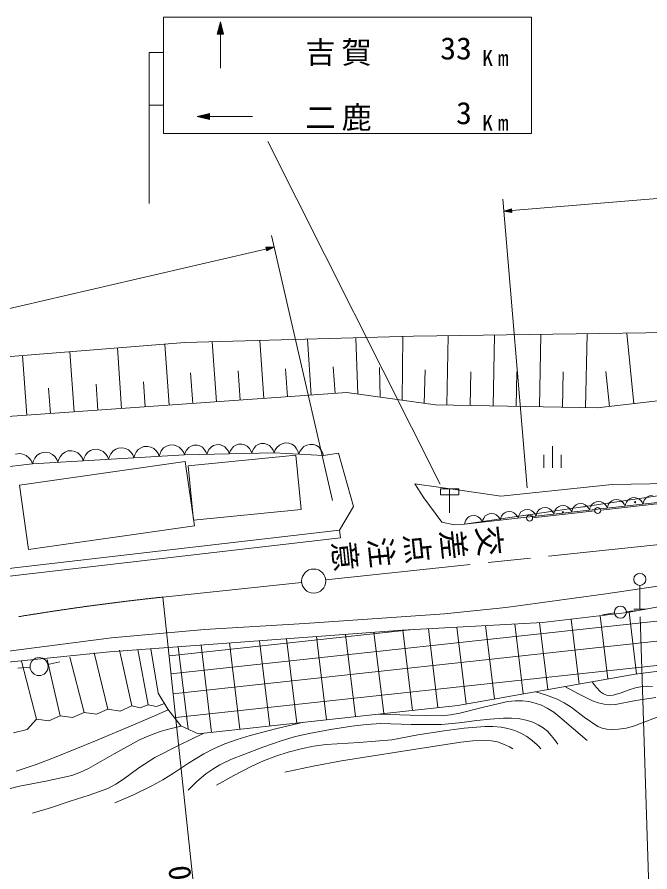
# Model space of a CAD drawing. Units: millimetres, scale not verified. Extents: x 40000 to 680000, y 20000 to 380000.
# Drawn here: x 144363 to 196636, y 262989 to 333578 of the extents above; entities that cross this region are included whole.
import ezdxf
from ezdxf.enums import TextEntityAlignment as Align

# ---------------------------------------------------------------- set-up
doc = ezdxf.new("R2010")
doc.units = ezdxf.units.MM
doc.header["$LTSCALE"] = 1000
doc.linetypes.add('CHAIN', pattern=[18.5, 12, -1.5, 3.5, -1.5])
doc.layers.add('S-BGD', color=7, linetype='Continuous', lineweight=13)
doc.styles.add('@ＭＳ ゴシック', font='')
doc.styles.add('ＭＳ ゴシック', font='')
doc.styles.get('@ＭＳ ゴシック').set_extended_font_data('@MS Gothic')
doc.styles.get('ＭＳ ゴシック').set_extended_font_data('MS Gothic')

msp = doc.modelspace()

# ---------------------------------------------------------------- linework, layer by layer
at = {"layer": 'S-BGD'}
for p, q in [((156447, 323978), (156447, 333578)), ((156447, 333578), (186847, 333578)), ((161153, 333182), (160903, 332182)), ((161403, 332182), (161153, 333182)), ((161153, 329364), (161153, 333182)), ((186847, 333578), (186847, 323978)), ((160940, 332207), (161153, 333077)), ((160978, 332244), (161153, 332977)), ((161015, 332282), (161153, 332877)), ((161053, 332319), (161153, 332774)), ((161090, 332357), (161153, 332674)), ((161128, 332394), (161153, 332572)), ((161153, 333079), (161365, 332207)), ((161153, 332977), (161328, 332244)), ((161153, 332877), (161290, 332282)), ((161153, 332774), (161253, 332319)), ((161153, 332674), (161215, 332357)), ((161153, 332394), (161153, 332572)), ((161153, 332572), (161178, 332394)), ((160903, 332182), (161403, 332182)), ((161365, 332207), (160940, 332207)), ((161328, 332244), (160978, 332244)), ((161290, 332282), (161015, 332282)), ((161253, 332319), (161053, 332319)), ((161215, 332357), (161090, 332357)), ((161178, 332394), (161128, 332394)), ((155283, 318182), (155283, 330647)), ((155283, 330647), (156447, 330647)), ((155283, 326295), (156447, 326295)), ((160246, 325630), (159246, 325380)), ((159348, 325380), (160221, 325593)), ((159451, 325380), (160183, 325555)), ((159551, 325380), (160146, 325518)), ((159653, 325380), (160108, 325480)), ((159753, 325380), (160071, 325443)), ((160071, 325443), (160071, 325318)), ((160108, 325480), (160108, 325280)), ((160146, 325518), (160146, 325243)), ((160183, 325555), (160183, 325205)), ((160221, 325593), (160221, 325168)), ((160246, 325130), (160246, 325630)), ((159246, 325380), (160246, 325130)), ((163821, 325380), (159246, 325380)), ((160221, 325168), (159351, 325380)), ((160183, 325205), (159451, 325380)), ((160146, 325243), (159551, 325380)), ((160108, 325280), (159653, 325380)), ((160071, 325318), (159753, 325380)), ((159856, 325380), (160033, 325405)), ((160033, 325380), (159856, 325380)), ((160033, 325355), (159856, 325380)), ((160033, 325405), (160033, 325355)), ((186847, 323978), (156447, 323978)), ((165071, 323304), (179322, 295016)), ((184580, 317541), (238330, 322041)), ((186493, 294695), (184497, 318537)), ((185215, 317757), (184580, 317541)), ((184647, 317546), (185200, 317731)), ((184713, 317552), (185178, 317705)), ((184778, 317557), (185156, 317679)), ((184844, 317563), (185134, 317652)), ((185134, 317652), (185144, 317523)), ((185156, 317679), (185171, 317501)), ((185178, 317705), (185197, 317478)), ((185200, 317731), (185223, 317456)), ((185242, 317433), (185215, 317757)), ((184580, 317541), (185242, 317433)), ((185223, 317456), (184648, 317547)), ((185197, 317478), (184713, 317552)), ((185171, 317501), (184778, 317557)), ((185144, 317523), (184844, 317563)), ((184909, 317568), (185111, 317626)), ((185118, 317545), (184909, 317568)), ((184976, 317574), (185089, 317600)), ((185090, 317584), (184976, 317574)), ((185092, 317567), (184976, 317574)), ((185089, 317600), (185092, 317567)), ((185111, 317626), (185118, 317545)), ((165368, 315550), (170427, 293653)), ((63678, 291025), (165593, 314575)), ((165593, 314575), (164923, 314587)), ((164923, 314587), (164996, 314271)), ((165006, 314298), (164944, 314567)), ((164944, 314567), (165526, 314560)), ((165025, 314327), (164973, 314549)), ((164973, 314549), (165463, 314545)), ((164996, 314271), (165593, 314575)), ((165043, 314357), (165003, 314531)), ((165003, 314531), (165400, 314531)), ((165528, 314560), (165006, 314298)), ((165463, 314545), (165025, 314327)), ((165032, 314512), (165335, 314516)), ((165061, 314386), (165032, 314512)), ((165400, 314531), (165043, 314357)), ((165335, 314516), (165061, 314386)), ((165061, 314494), (165271, 314501)), ((165079, 314415), (165061, 314494)), ((165271, 314501), (165079, 314415)), ((165090, 314476), (165206, 314486)), ((165098, 314444), (165090, 314476)), ((165094, 314460), (165206, 314486)), ((165206, 314486), (165098, 314444)), ((158223, 306701), (177110, 307218)), ((172519, 302440), (172356, 307088)), ((176174, 301930), (176236, 307194)), ((177110, 307218), (211520, 307736)), ((179870, 301529), (179976, 307261)), ((183689, 301458), (183798, 307319)), ((187508, 301387), (187620, 307376)), ((191327, 301316), (191441, 307434)), ((195306, 301655), (194718, 307483)), ((158223, 306701), (137811, 305085)), ((156912, 301537), (156560, 306569)), ((160831, 301812), (160483, 306763)), ((164749, 302087), (164413, 306870)), ((168667, 302361), (168343, 306978)), ((149076, 300988), (148728, 305949)), ((152994, 301263), (152644, 306259)), ((145158, 300713), (144813, 305640)), ((162790, 301949), (162621, 304359)), ((166708, 302224), (166546, 304527)), ((170626, 302499), (170472, 304696)), ((174346, 302185), (174311, 304641)), ((178001, 301674), (178063, 304449)), ((181779, 301493), (181831, 304284)), ((185599, 301422), (185652, 304279)), ((189418, 301351), (189472, 304274)), ((193290, 301417), (192997, 304323)), ((158871, 301675), (158695, 304190)), ((147117, 300851), (146971, 302942)), ((151035, 301125), (150886, 303258)), ((154953, 301400), (154808, 303472)), ((171605, 302568), (138302, 300233)), ((171605, 302568), (138302, 300233)), ((178915, 301547), (171605, 302568)), ((178915, 301547), (171605, 302568)), ((199588, 302161), (192282, 301298)), ((192282, 301298), (178915, 301547)), ((192282, 301298), (178915, 301547)), ((150982, 297888), (150658, 297869)), ((151233, 297824), (150982, 297888)), ((152508, 297897), (152286, 297758)), ((152750, 297990), (152508, 297897)), ((153074, 298008), (152750, 297990)), ((153324, 297944), (153074, 298008)), ((153561, 297832), (153324, 297944)), ((154600, 298018), (154377, 297879)), ((154841, 298110), (154600, 298018)), ((155165, 298129), (154841, 298110)), ((155415, 298064), (155165, 298129)), ((155652, 297952), (155415, 298064)), ((155869, 297734), (155652, 297952)), ((156468, 297999), (156277, 297757)), ((156691, 298138), (156468, 297999)), ((156932, 298230), (156691, 298138)), ((157256, 298249), (156932, 298230)), ((157506, 298185), (157256, 298249)), ((157744, 298073), (157506, 298185)), ((157961, 297854), (157744, 298073)), ((158536, 298027), (158361, 297819)), ((158737, 298143), (158536, 298027)), ((158953, 298218), (158737, 298143)), ((159240, 298225), (158953, 298218)), ((159459, 298161), (159240, 298225)), ((159665, 298055), (159459, 298161)), ((159851, 297856), (159665, 298055)), ((160387, 298072), (160211, 297864)), ((160588, 298188), (160387, 298072)), ((160803, 298263), (160588, 298188)), ((161090, 298270), (160803, 298263)), ((161309, 298206), (161090, 298270)), ((161516, 298100), (161309, 298206)), ((161701, 297901), (161516, 298100)), ((161816, 297723), (161701, 297901)), ((162062, 297910), (161960, 297727)), ((162237, 298118), (162062, 297910)), ((162438, 298234), (162237, 298118)), ((162654, 298308), (162438, 298234)), ((162941, 298315), (162654, 298308)), ((163160, 298251), (162941, 298315)), ((163366, 298145), (163160, 298251)), ((163552, 297946), (163366, 298145)), ((163667, 297768), (163552, 297946)), ((163912, 297955), (163810, 297772)), ((164088, 298163), (163912, 297955)), ((164289, 298279), (164088, 298163)), ((164504, 298353), (164289, 298279)), ((164791, 298360), (164504, 298353)), ((165010, 298296), (164791, 298360)), ((165217, 298190), (165010, 298296)), ((165402, 297991), (165217, 298190)), ((165517, 297813), (165402, 297991)), ((165815, 298024), (165686, 297832)), ((166026, 298237), (165815, 298024)), ((166256, 298347), (166026, 298237)), ((166500, 298410), (166256, 298347)), ((166816, 298392), (166500, 298410)), ((167051, 298303), (166816, 298392)), ((167268, 298168), (167051, 298303)), ((167454, 297933), (167268, 298168)), ((167565, 297728), (167454, 297933)), ((167851, 297911), (167723, 297719)), ((168062, 298124), (167851, 297911)), ((168293, 298234), (168062, 298124)), ((168537, 298297), (168293, 298234)), ((168852, 298279), (168537, 298297)), ((169087, 298190), (168852, 298279)), ((169305, 298055), (169087, 298190)), ((169491, 297820), (169305, 298055)), ((188592, 298151), (188592, 296351)), ((144576, 297533), (144226, 297491)), ((144851, 297480), (144576, 297533)), ((145116, 297375), (144851, 297480)), ((145365, 297153), (145116, 297375)), ((158190, 297422), (145643, 296700)), ((146012, 297397), (145821, 297156)), ((146235, 297536), (146012, 297397)), ((146476, 297629), (146235, 297536)), ((146800, 297647), (146476, 297629)), ((147050, 297583), (146800, 297647)), ((147288, 297471), (147050, 297583)), ((147505, 297253), (147288, 297471)), ((147642, 297056), (147505, 297253)), ((147912, 297276), (147804, 297065)), ((148103, 297518), (147912, 297276)), ((148326, 297656), (148103, 297518)), ((148567, 297749), (148326, 297656)), ((148891, 297768), (148567, 297749)), ((149142, 297703), (148891, 297768)), ((149379, 297591), (149142, 297703)), ((149596, 297373), (149379, 297591)), ((149733, 297176), (149596, 297373)), ((149895, 297186), (149825, 296940)), ((150004, 297396), (149895, 297186)), ((150194, 297638), (150004, 297396)), ((150417, 297777), (150194, 297638)), ((150658, 297869), (150417, 297777)), ((151470, 297712), (151233, 297824)), ((151687, 297493), (151470, 297712)), ((151824, 297297), (151687, 297493)), ((151917, 297061), (151824, 297297)), ((151986, 297306), (151917, 297061)), ((152095, 297517), (151986, 297306)), ((152286, 297758), (152095, 297517)), ((153778, 297614), (153561, 297832)), ((153915, 297417), (153778, 297614)), ((154008, 297181), (153915, 297417)), ((154078, 297426), (154008, 297181)), ((154186, 297637), (154078, 297426)), ((154377, 297879), (154186, 297637)), ((156007, 297537), (155869, 297734)), ((156099, 297301), (156007, 297537)), ((156169, 297547), (156099, 297301)), ((156277, 297757), (156169, 297547)), ((158098, 297658), (157961, 297854)), ((158190, 297422), (158098, 297658)), ((158259, 297636), (158190, 297422)), ((165592, 297602), (158190, 297422)), ((158361, 297819), (158259, 297636)), ((158498, 296517), (167389, 297408)), ((159966, 297678), (159851, 297856)), ((160041, 297467), (159966, 297678)), ((160109, 297681), (160041, 297467)), ((160211, 297864), (160109, 297681)), ((161891, 297512), (161816, 297723)), ((161960, 297727), (161891, 297512)), ((163742, 297557), (163667, 297768)), ((163810, 297772), (163742, 297557)), ((165592, 297602), (165517, 297813)), ((165686, 297832), (165592, 297602)), ((169665, 297376), (165592, 297602)), ((167389, 297408), (167839, 292913)), ((167629, 297489), (167565, 297728)), ((167723, 297719), (167629, 297489)), ((169602, 297614), (169491, 297820)), ((169665, 297376), (169602, 297614)), ((169665, 297376), (170912, 297566)), ((170912, 297566), (172160, 293168)), ((187872, 297436), (187872, 296356)), ((189312, 297436), (189312, 296356)), ((145643, 296700), (138873, 295887)), ((158260, 296870), (144561, 294927)), ((145527, 296949), (145365, 297153)), ((145643, 296700), (145527, 296949)), ((145713, 296945), (145643, 296700)), ((145821, 297156), (145713, 296945)), ((147734, 296820), (147642, 297056)), ((147804, 297065), (147734, 296820)), ((149825, 296940), (149733, 297176)), ((159014, 291558), (158260, 296870)), ((158948, 292022), (158498, 296517)), ((181325, 291712), (204325, 295091)), ((193506, 294978), (204409, 295164)), ((144561, 294927), (145315, 289615)), ((177967, 293880), (177227, 295029)), ((177227, 295029), (181126, 294477)), ((179344, 294634), (180844, 294634)), ((179344, 294134), (179344, 294634)), ((180094, 294634), (180094, 292639)), ((180844, 294634), (180844, 294134)), ((181126, 294477), (184322, 294022)), ((184322, 294022), (193506, 294978)), ((179461, 291866), (177967, 293880)), ((180844, 294134), (179344, 294134)), ((204900, 294335), (181325, 291712)), ((204900, 294335), (181325, 291712)), ((193666, 293711), (193499, 293637)), ((193895, 293737), (193666, 293711)), ((194074, 293701), (193895, 293737)), ((194246, 293630), (194074, 293701)), ((194821, 293694), (194695, 293516)), ((194973, 293801), (194821, 293694)), ((195140, 293875), (194973, 293801)), ((195368, 293901), (195140, 293875)), ((195547, 293865), (195368, 293901)), ((195719, 293794), (195547, 293865)), ((195881, 293648), (195719, 293794)), ((196168, 293680), (196100, 293527)), ((196294, 293858), (196168, 293680)), ((196446, 293965), (196294, 293858)), ((196613, 294039), (196446, 293965)), ((196842, 294064), (196613, 294039)), ((172160, 293168), (170990, 291217)), ((187606, 292981), (187453, 292875)), ((187773, 293055), (187606, 292981)), ((188001, 293081), (187773, 293055)), ((188180, 293045), (188001, 293081)), ((188352, 292975), (188180, 293045)), ((188514, 292828), (188352, 292975)), ((188927, 293038), (188801, 292860)), ((189079, 293145), (188927, 293038)), ((189246, 293219), (189079, 293145)), ((189475, 293245), (189246, 293219)), ((189654, 293209), (189475, 293245)), ((189826, 293138), (189654, 293209)), ((189987, 292992), (189826, 293138)), ((190092, 292859), (189987, 292992)), ((190275, 293024), (190206, 292871)), ((190400, 293202), (190275, 293024)), ((190553, 293309), (190400, 293202)), ((190720, 293383), (190553, 293309)), ((190948, 293409), (190720, 293383)), ((191127, 293373), (190948, 293409)), ((191299, 293302), (191127, 293373)), ((191461, 293156), (191299, 293302)), ((191565, 293022), (191461, 293156)), ((191639, 292859), (191565, 293022)), ((191679, 293035), (191639, 292859)), ((191748, 293188), (191679, 293035)), ((191874, 293366), (191748, 293188)), ((192026, 293473), (191874, 293366)), ((192193, 293547), (192026, 293473)), ((192421, 293573), (192193, 293547)), ((192601, 293537), (192421, 293573)), ((192575, 292861), (197704, 293436)), ((192773, 293466), (192601, 293537)), ((192934, 293320), (192773, 293466)), ((193039, 293186), (192934, 293320)), ((193113, 293023), (193039, 293186)), ((193153, 293199), (193113, 293023)), ((193222, 293352), (193153, 293199)), ((193347, 293530), (193222, 293352)), ((193499, 293637), (193347, 293530)), ((194408, 293484), (194246, 293630)), ((194512, 293350), (194408, 293484)), ((194586, 293187), (194512, 293350)), ((194626, 293363), (194586, 293187)), ((194695, 293516), (194626, 293363)), ((195985, 293514), (195881, 293648)), ((196060, 293351), (195985, 293514)), ((196100, 293527), (196060, 293351)), ((167839, 292913), (158948, 292022)), ((181712, 292325), (181560, 292219)), ((181879, 292400), (181712, 292325)), ((182107, 292425), (181879, 292400)), ((182287, 292389), (182107, 292425)), ((182459, 292319), (182287, 292389)), ((182620, 292173), (182459, 292319)), ((183033, 292383), (182908, 292205)), ((183185, 292489), (183033, 292383)), ((183352, 292564), (183185, 292489)), ((183581, 292589), (183352, 292564)), ((183760, 292553), (183581, 292589)), ((183932, 292483), (183760, 292553)), ((184094, 292337), (183932, 292483)), ((184198, 292203), (184094, 292337)), ((184381, 292369), (184312, 292216)), ((184507, 292547), (184381, 292369)), ((184659, 292653), (184507, 292547)), ((184826, 292728), (184659, 292653)), ((185054, 292753), (184826, 292728)), ((185234, 292717), (185054, 292753)), ((185405, 292647), (185234, 292717)), ((185567, 292501), (185405, 292647)), ((185672, 292367), (185567, 292501)), ((185746, 292203), (185672, 292367)), ((185786, 292379), (185746, 292203)), ((185854, 292533), (185786, 292379)), ((185980, 292711), (185854, 292533)), ((186132, 292817), (185980, 292711)), ((186299, 292892), (186132, 292817)), ((186528, 292917), (186299, 292892)), ((186707, 292881), (186528, 292917)), ((186879, 292811), (186707, 292881)), ((187041, 292665), (186879, 292811)), ((186950, 292231), (192079, 292806)), ((187145, 292531), (187041, 292665)), ((187219, 292367), (187145, 292531)), ((187259, 292543), (187219, 292367)), ((187328, 292696), (187259, 292543)), ((187453, 292875), (187328, 292696)), ((188618, 292695), (188514, 292828)), ((188692, 292531), (188618, 292695)), ((188733, 292707), (188692, 292531)), ((188801, 292860), (188733, 292707)), ((190166, 292695), (190092, 292859)), ((190206, 292871), (190166, 292695)), ((145315, 289615), (159014, 291558)), ((180465, 291663), (179461, 291866)), ((180465, 291663), (181325, 291712)), ((181365, 291888), (181325, 291712)), ((181434, 292041), (181365, 291888)), ((181560, 292219), (181434, 292041)), ((182725, 292039), (182620, 292173)), ((182799, 291876), (182725, 292039)), ((182839, 292052), (182799, 291876)), ((182908, 292205), (182839, 292052)), ((184272, 292040), (184198, 292203)), ((184312, 292216), (184272, 292040)), ((170990, 291217), (142936, 287959)), ((170990, 291217), (171085, 290588)), ((171085, 290588), (143009, 287327)), ((207799, 288178), (192797, 285911)), ((195811, 286647), (195811, 284674)), ((157074, 279354), (223288, 286536)), ((192797, 285911), (184745, 284825)), ((194794, 284410), (204694, 286281)), ((156400, 285684), (159625, 255423)), ((157224, 277697), (223437, 284878)), ((184745, 284825), (179678, 284289)), ((194695, 284482), (195691, 284569)), ((195301, 284674), (196314, 284674)), ((179678, 284289), (168137, 283491)), ((187751, 283593), (194794, 284410)), ((190136, 283870), (190785, 278500)), ((192523, 284147), (193155, 278919)), ((193702, 284369), (192712, 284229)), ((194925, 284435), (195541, 279340)), ((196552, 261687), (195832, 284042)), ((168137, 283491), (159852, 282997)), ((176162, 282954), (187751, 283593)), ((178340, 283074), (179128, 276552)), ((180695, 283204), (181463, 276853)), ((183051, 283334), (183785, 277264)), ((185480, 283468), (186179, 277686)), ((187523, 283580), (188193, 278042)), ((159852, 282997), (152154, 282331)), ((156942, 280821), (177076, 283005)), ((157460, 275734), (223614, 282909)), ((165042, 282124), (176162, 282954)), ((169100, 282427), (169932, 275548)), ((171499, 282606), (172321, 275809)), ((173843, 282781), (174655, 276063)), ((176231, 282958), (177033, 276323)), ((152154, 282331), (140168, 280755)), ((151987, 281168), (165042, 282124)), ((159557, 281722), (160429, 274511)), ((161901, 281894), (162763, 274765)), ((164378, 282075), (165230, 275035)), ((166628, 282242), (167470, 275279)), ((195413, 279317), (216030, 281942)), ((151987, 281168), (140272, 279966)), ((151862, 276428), (150737, 281074)), ((153834, 276691), (152811, 281307)), ((155187, 276789), (154331, 281366)), ((155407, 281418), (156023, 277760)), ((157670, 281584), (158494, 274764)), ((145975, 275610), (144718, 280402)), ((147932, 275888), (146851, 280519)), ((146913, 280115), (147888, 280337)), ((149890, 276165), (148721, 280723)), ((145433, 279892), (144436, 279816)), ((180771, 276731), (195413, 279317)), ((189606, 278292), (190725, 277689)), ((191861, 278690), (192200, 278242)), ((192200, 278242), (192565, 277855)), ((194915, 278015), (195455, 278193)), ((195455, 278193), (195994, 278308)), ((195994, 278308), (196413, 278336)), ((196413, 278336), (196841, 278304)), ((156023, 277760), (156813, 276426)), ((187206, 277868), (188098, 277586)), ((188098, 277586), (188962, 277251)), ((190725, 277689), (191892, 277129)), ((192565, 277855), (192794, 277692)), ((192794, 277692), (193040, 277591)), ((193040, 277591), (193314, 277556)), ((193314, 277556), (193614, 277582)), ((193614, 277582), (194251, 277763)), ((194251, 277763), (194915, 278015)), ((154525, 276537), (155187, 276789)), ((155187, 276789), (155878, 276636)), ((155878, 276636), (156539, 276888)), ((159323, 274390), (180771, 276731)), ((182900, 276597), (184908, 277054)), ((184908, 277054), (185512, 277113)), ((185512, 277113), (186119, 277110)), ((186119, 277110), (186648, 277049)), ((186648, 277049), (187169, 276929)), ((187169, 276929), (187673, 276751)), ((187673, 276751), (188150, 276520)), ((188962, 277251), (189559, 276943)), ((189559, 276943), (190128, 276581)), ((191892, 277129), (192371, 276952)), ((192371, 276952), (192861, 276834)), ((192861, 276834), (193321, 276797)), ((193321, 276797), (193798, 276821)), ((193798, 276821), (195465, 277137)), ((195465, 277137), (197121, 277389)), ((148953, 275733), (149890, 276165)), ((149890, 276165), (150915, 276001)), ((150915, 276001), (151862, 276428)), ((151862, 276428), (152887, 276264)), ((152887, 276264), (153834, 276691)), ((153834, 276691), (154525, 276537)), ((155475, 275780), (156850, 276378)), ((156813, 276426), (157884, 275039)), ((174277, 276022), (176844, 275926)), ((180177, 275959), (180928, 276088)), ((180928, 276088), (182900, 276597)), ((188150, 276520), (188696, 276171)), ((188696, 276171), (189209, 275770)), ((190128, 276581), (191215, 275768)), ((195280, 275028), (197892, 276013)), ((145184, 274757), (145975, 275610)), ((145975, 275610), (146995, 275455)), ((146995, 275455), (147932, 275888)), ((147932, 275888), (148953, 275733)), ((154108, 275189), (155475, 275780)), ((165826, 274821), (168054, 275343)), ((176844, 275926), (179417, 275889)), ((179417, 275889), (180177, 275959)), ((180867, 275288), (182343, 275478)), ((182343, 275478), (183437, 275615)), ((183437, 275615), (184532, 275692)), ((184532, 275692), (185204, 275688)), ((185204, 275688), (185881, 275623)), ((185881, 275623), (186423, 275514)), ((186423, 275514), (186952, 275345)), ((186952, 275345), (187403, 275142)), ((189209, 275770), (190320, 274797)), ((191215, 275768), (192334, 275006)), ((144054, 274481), (145184, 274757)), ((150853, 273805), (154108, 275189)), ((155388, 274284), (156270, 274598)), ((156270, 274598), (157093, 274828)), ((157093, 274828), (157925, 275021)), ((157884, 275039), (159323, 274390)), ((163607, 274254), (165826, 274821)), ((168503, 274427), (170251, 274755)), ((170251, 274755), (172012, 275023)), ((172012, 275023), (173213, 275158)), ((173213, 275158), (174417, 275232)), ((174417, 275232), (176915, 275165)), ((176915, 275165), (179408, 275160)), ((177469, 274303), (179632, 274636)), ((179408, 275160), (180867, 275288)), ((179632, 274636), (181300, 274849)), ((181300, 274849), (182987, 275002)), ((182987, 275002), (183668, 275002)), ((183668, 275002), (184353, 274940)), ((184353, 274940), (184913, 274831)), ((184913, 274831), (185472, 274660)), ((185472, 274660), (185983, 274442)), ((187403, 275142), (187822, 274886)), ((187822, 274886), (188175, 274598)), ((188175, 274598), (188487, 274265)), ((190320, 274797), (191440, 273838)), ((192334, 275006), (192691, 274866)), ((192691, 274866), (193078, 274779)), ((193078, 274779), (193560, 274745)), ((193560, 274745), (194047, 274770)), ((194047, 274770), (194672, 274870)), ((194672, 274870), (195280, 275028)), ((152386, 272751), (154535, 273917)), ((154535, 273917), (155388, 274284)), ((157750, 273457), (159776, 274439)), ((161524, 273562), (162555, 273936)), ((162555, 273936), (163607, 274254)), ((166261, 273849), (167374, 274166)), ((167374, 274166), (168503, 274427)), ((172609, 273682), (175311, 273908)), ((175311, 273908), (177469, 274303)), ((185983, 274442), (186476, 274166)), ((186476, 274166), (186922, 273843)), ((188487, 274265), (188764, 273910)), ((188764, 273910), (189028, 273541)), ((147585, 272481), (150853, 273805)), ((155734, 272447), (157750, 273457)), ((160638, 273170), (161524, 273562)), ((163081, 272695), (164666, 273302)), ((164666, 273302), (166261, 273849)), ((167817, 273156), (168850, 273366)), ((168850, 273366), (169892, 273516)), ((169892, 273516), (172609, 273682)), ((176075, 272944), (181004, 273703)), ((181004, 273703), (182018, 273808)), ((182018, 273808), (183054, 273853)), ((183054, 273853), (183552, 273818)), ((183552, 273818), (184037, 273725)), ((184037, 273725), (184538, 273546)), ((184538, 273546), (185024, 273308)), ((185024, 273308), (185175, 273227)), ((185175, 273227), (185326, 273144)), ((186922, 273843), (187336, 273469)), ((187336, 273469), (187485, 273322)), ((187485, 273322), (187639, 273165)), ((145948, 271868), (147585, 272481)), ((150272, 271534), (152386, 272751)), ((158521, 271958), (159785, 272728)), ((159785, 272728), (160638, 273170)), ((162083, 272289), (163081, 272695)), ((164713, 272153), (165744, 272549)), ((165744, 272549), (166767, 272880)), ((166767, 272880), (167817, 273156)), ((171154, 272165), (176075, 272944)), ((144290, 271312), (145948, 271868)), ((154429, 271579), (155734, 272447)), ((157291, 271138), (158521, 271958)), ((160523, 271486), (161116, 271830)), ((161116, 271830), (162083, 272289)), ((163708, 271701), (164713, 272153)), ((168808, 271724), (171154, 272165)), ((148884, 270961), (149588, 271219)), ((149588, 271219), (150272, 271534)), ((153150, 270656), (154429, 271579)), ((156414, 270585), (157291, 271138)), ((159208, 270441), (159964, 271092)), ((159964, 271092), (160523, 271486)), ((162255, 270945), (163708, 271701)), ((166488, 271228), (168808, 271724)), ((144555, 270077), (146734, 270490)), ((146734, 270490), (148884, 270961)), ((152515, 270236), (153150, 270656)), ((155506, 270084), (156414, 270585)), ((158486, 269740), (159208, 270441)), ((160840, 270140), (162255, 270945)), ((143600, 269826), (144555, 270077)), ((150325, 269330), (151862, 269876)), ((151862, 269876), (152515, 270236)), ((153982, 269360), (155506, 270084)), ((148758, 268839), (150325, 269330)), ((152437, 268693), (153982, 269360)), ((145636, 267831), (147201, 268305)), ((147201, 268305), (148758, 268839))]:
    msp.add_line(p, q, dxfattribs=at)
at = {"layer": 'S-BGD', "linetype": 'CHAIN'}
for p, q in [((169858, 287109), (222731, 292712)), ((156400, 285684), (167869, 286899))]:
    msp.add_line(p, q, dxfattribs=at)
at = {"layer": 'S-BGD'}
for centre, radius in [((192327, 292834), 249), ((195408, 293525), 49.7), ((186702, 292204), 249), ((189446, 292684), 49.7), ((168863, 287004), 995), ((195811, 287149), 502), ((194197, 284439), 498), ((146181, 279949), 746)]:
    msp.add_circle(centre, radius, dxfattribs=at)
msp.add_arc((191179, 293180), 49.7, 212.57785, 344.13931, dxfattribs=at)
at = {"layer": 'S-BGD', "linetype": 'CHAIN'}
msp.add_arc((178694, 76870), 210000, 96.09415, 106.07553, dxfattribs=at)

# ---------------------------------------------------------------- texts
at = {"layer": 'S-BGD', "style": 'ＭＳ ゴシック', "width": 1.05}
for s, p in [('33', (179314, 329528)), (' 3', (179314, 324186))]:
    msp.add_text(s, height=1833, dxfattribs=at).set_placement(p, align=Align.BOTTOM_LEFT)
at = {"layer": 'S-BGD', "attachment_point": 7, "style": 'ＭＳ ゴシック'}
for s, insert, char_height in [('\\T1.2;吉賀', (168168, 329528), 1833), ('\\T1.44;Km', (182777, 329528), 1320), ('\\T1.2;二鹿', (168168, 324186), 1833), ('\\T1.44;Km', (182777, 324186), 1320)]:
    msp.add_mtext(s, dxfattribs=dict(at, insert=insert, char_height=char_height))
at = {"layer": 'S-BGD', "char_height": 1833, "attachment_point": 7}
for s, insert, rotation, style in [('\\T1.2;交差点注意', (184544, 291610), 186, '@ＭＳ ゴシック'), ('\\T1.32;R=210', (159501, 255845), 96.2, 'ＭＳ ゴシック')]:
    msp.add_mtext(s, dxfattribs=dict(at, insert=insert, rotation=rotation, style=style))

doc.saveas('drawing.dxf')
